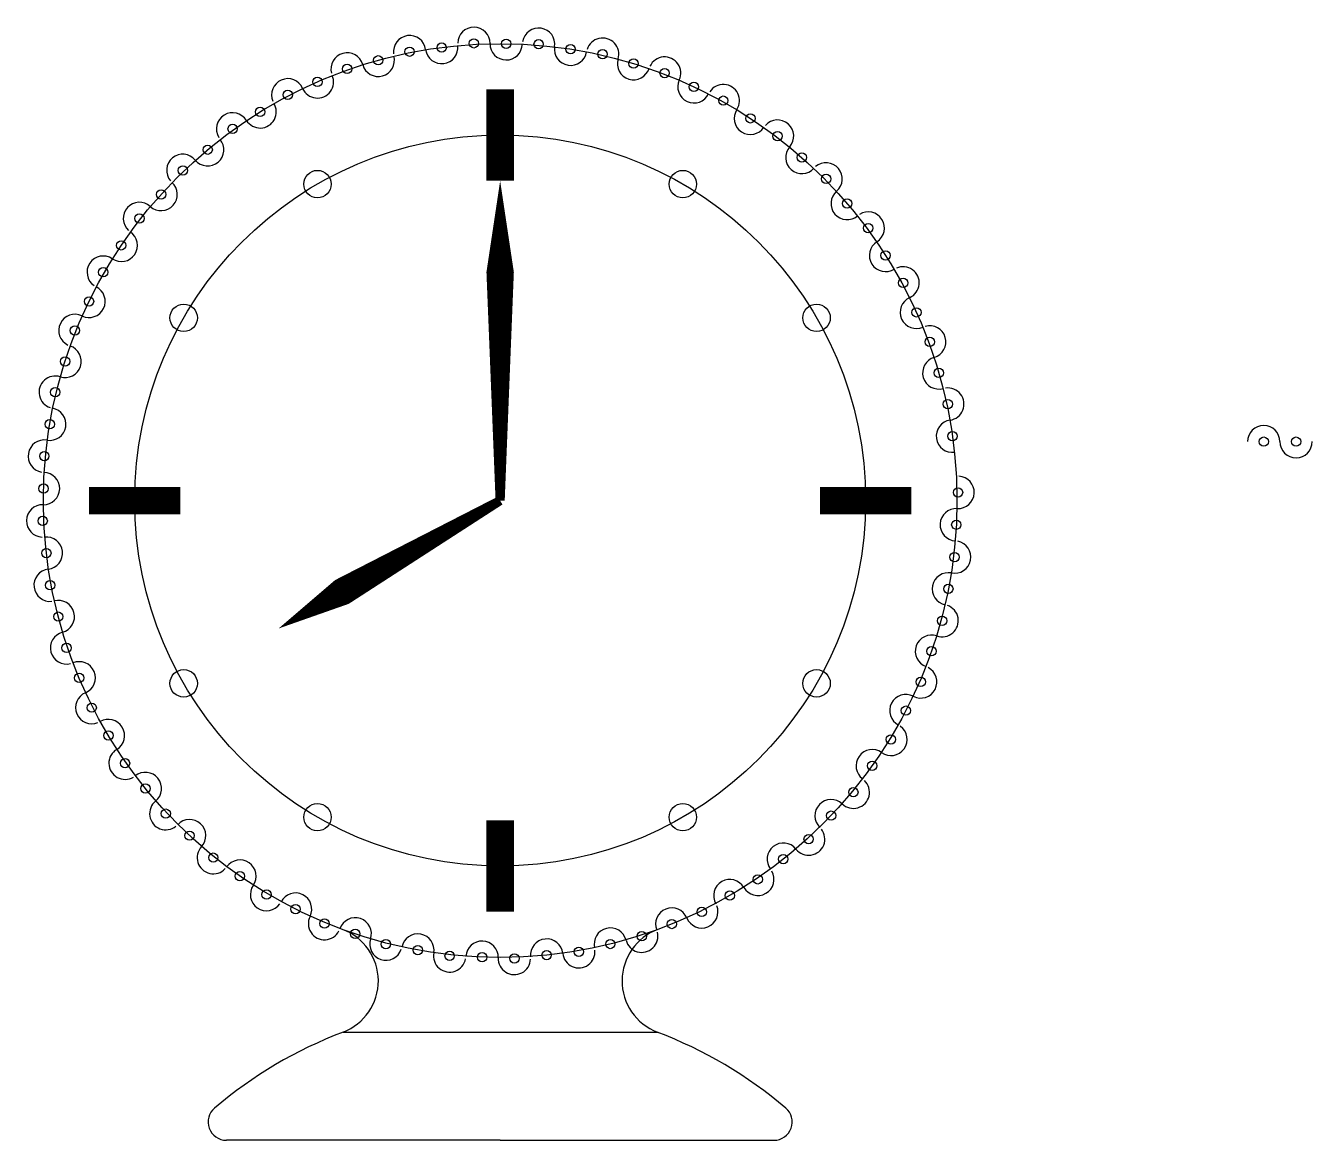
# Model space of a CAD drawing. Header units: millimetres. Extents: x 116 to 256, y 68 to 190.
import ezdxf

# ---------------------------------------------------------------- set-up
doc = ezdxf.new("R2010")
doc.units = ezdxf.units.MM
doc.header["$LTSCALE"] = 0.3
doc.layers.add('轮廓线', color=3, linetype='Continuous')

# ---------------------------------------------------------------- blocks, each defined once
blk = doc.blocks.new('hua')
at = {"layer": '轮廓线', "color": 6, "ltscale": 1.5}
for centre in [(-1.77, 0), (-1.77, 0), (1.77, 0)]:
    blk.add_circle(centre, 0.51, dxfattribs=at)
for centre, start, end in [((-1.77, 0), 0, 180), ((1.77, 0), 180, 0)]:
    blk.add_arc(centre, 1.77, start, end, dxfattribs=at)
blk = doc.blocks.new('h')
at = {"layer": '轮廓线'}
blk.add_blockref('hua', (1.77, 0), dxfattribs=at)

msp = doc.modelspace()

# ---------------------------------------------------------------- linework, layer by layer
at = {"layer": '轮廓线', "color": 6, "ltscale": 1.5}
for p, q in [((150.38, 79.62), (184.78, 79.62)), ((167.58, 67.79), (137.61, 67.79)), ((167.58, 67.79), (197.55, 67.79))]:
    msp.add_line(p, q, dxfattribs=at)
at = {"layer": '轮廓线', "ltscale": 1.5, "const_width": 3}
for points in [[(167.58, 182.79), (167.58, 172.79)], [(122.58, 137.79), (132.58, 137.79)], [(212.58, 137.79), (202.58, 137.79)], [(167.58, 92.79), (167.58, 102.79)]]:
    msp.add_lwpolyline(points, dxfattribs=at)
at = {"layer": '轮廓线', "color": 5, "ltscale": 1.5}
for points in [[(167.58, 137.79, 1, 3, 0), (167.58, 162.79, 3, 0, 0), (167.58, 172.79, 0, 0, 0)], [(167.58, 137.79, 1, 3, 0), (150.26, 127.79, 3, 0, 0), (143.33, 123.79, 0, 0, 0)]]:
    msp.add_lwpolyline(points, format="xyseb", dxfattribs=at)
at = {"layer": '轮廓线', "color": 6, "ltscale": 1.5}
for radius in [50, 40]:
    msp.add_circle((167.58, 137.79), radius, dxfattribs=at)
at = {"layer": '轮廓线', "color": 5, "ltscale": 1.5}
for centre in [(147.58, 172.43), (187.58, 172.43), (132.94, 157.79), (202.22, 157.79), (132.94, 117.79), (202.22, 117.79), (147.58, 103.14), (187.58, 103.14)]:
    msp.add_circle(centre, 1.5, dxfattribs=at)
at = {"layer": '轮廓线', "color": 6, "ltscale": 1.5}
for centre, radius, start, end in [((148.25, 85.23), 6, 290.8454, 69.8025), ((186.92, 85.23), 6, 110.1975, 249.1546), ((167.58, 34.45), 48.33, 110.8454, 130.3069), ((167.58, 34.45), 48.33, 49.6931, 69.1546), ((137.61, 69.79), 2, 130.3069, 270), ((197.55, 69.79), 2, 270, 49.6931)]:
    msp.add_arc(centre, radius, start, end, dxfattribs=at)

# ---------------------------------------------------------------- block references
at = {"layer": '轮廓线'}
for p, rotation in [((161.18, 187.37), 187.3569885486295), ((168.24, 187.78), 179.243906169577), ((175.29, 187.19), 171.1308237905245), ((182.18, 185.61), 163.0177414114721), ((154.24, 185.97), 195.4700709276819), ((147.58, 183.61), 203.5831533067343), ((188.79, 183.07), 154.9046590324196), ((194.97, 179.62), 146.7915766533672), ((141.31, 180.33), 211.6962356857868), ((200.6, 175.34), 138.6784942743147), ((135.57, 176.19), 219.8093180648393), ((205.56, 170.3), 130.5654118952623), ((130.47, 171.29), 227.9224004438917), ((209.77, 164.62), 122.4523295162098), ((126.11, 165.72), 236.0354828229442), ((213.14, 158.39), 114.3392471371574), ((122.58, 159.59), 244.1485652019966), ((215.59, 151.76), 106.2261647581049), ((119.96, 153.02), 252.2616475810491), ((217.08, 144.84), 98.11308237905246), ((118.28, 146.15), 260.3747299601015), ((117.6, 139.11), 268.4878123391541), ((217.51, 135.15), 86.97562467830836), ((117.91, 132.04), 276.6008947182065), ((216.64, 128.13), 78.86254229925592), ((119.22, 125.09), 284.7139770972589), ((214.79, 121.3), 70.74945992020339), ((121.5, 118.39), 292.8270594763114), ((211.99, 114.8), 62.63637754115093), ((124.7, 112.08), 300.9401418553638), ((208.3, 108.77), 54.52329516209847), ((128.75, 106.28), 309.0532242344163), ((203.8, 103.31), 46.41021278304594), ((133.59, 101.12), 317.1663066134687), ((198.57, 98.55), 38.29713040399349), ((139.1, 96.69), 325.2793889925212), ((192.72, 94.56), 30.18404802494105), ((145.19, 93.08), 333.3924713715737), ((186.37, 91.45), 22.07096564588851), ((151.72, 90.37), 341.5055537506261), ((179.64, 89.26), 13.95788326683606), ((158.57, 88.6), 349.6186361296786), ((172.67, 88.05), 5.844800887783609), ((165.6, 87.82), 357.7317185087311)]:
    msp.add_blockref('h', p, dxfattribs=dict(at, rotation=rotation))
msp.add_blockref('h', (251.16, 144.24), dxfattribs=at)

doc.saveas('drawing.dxf')
